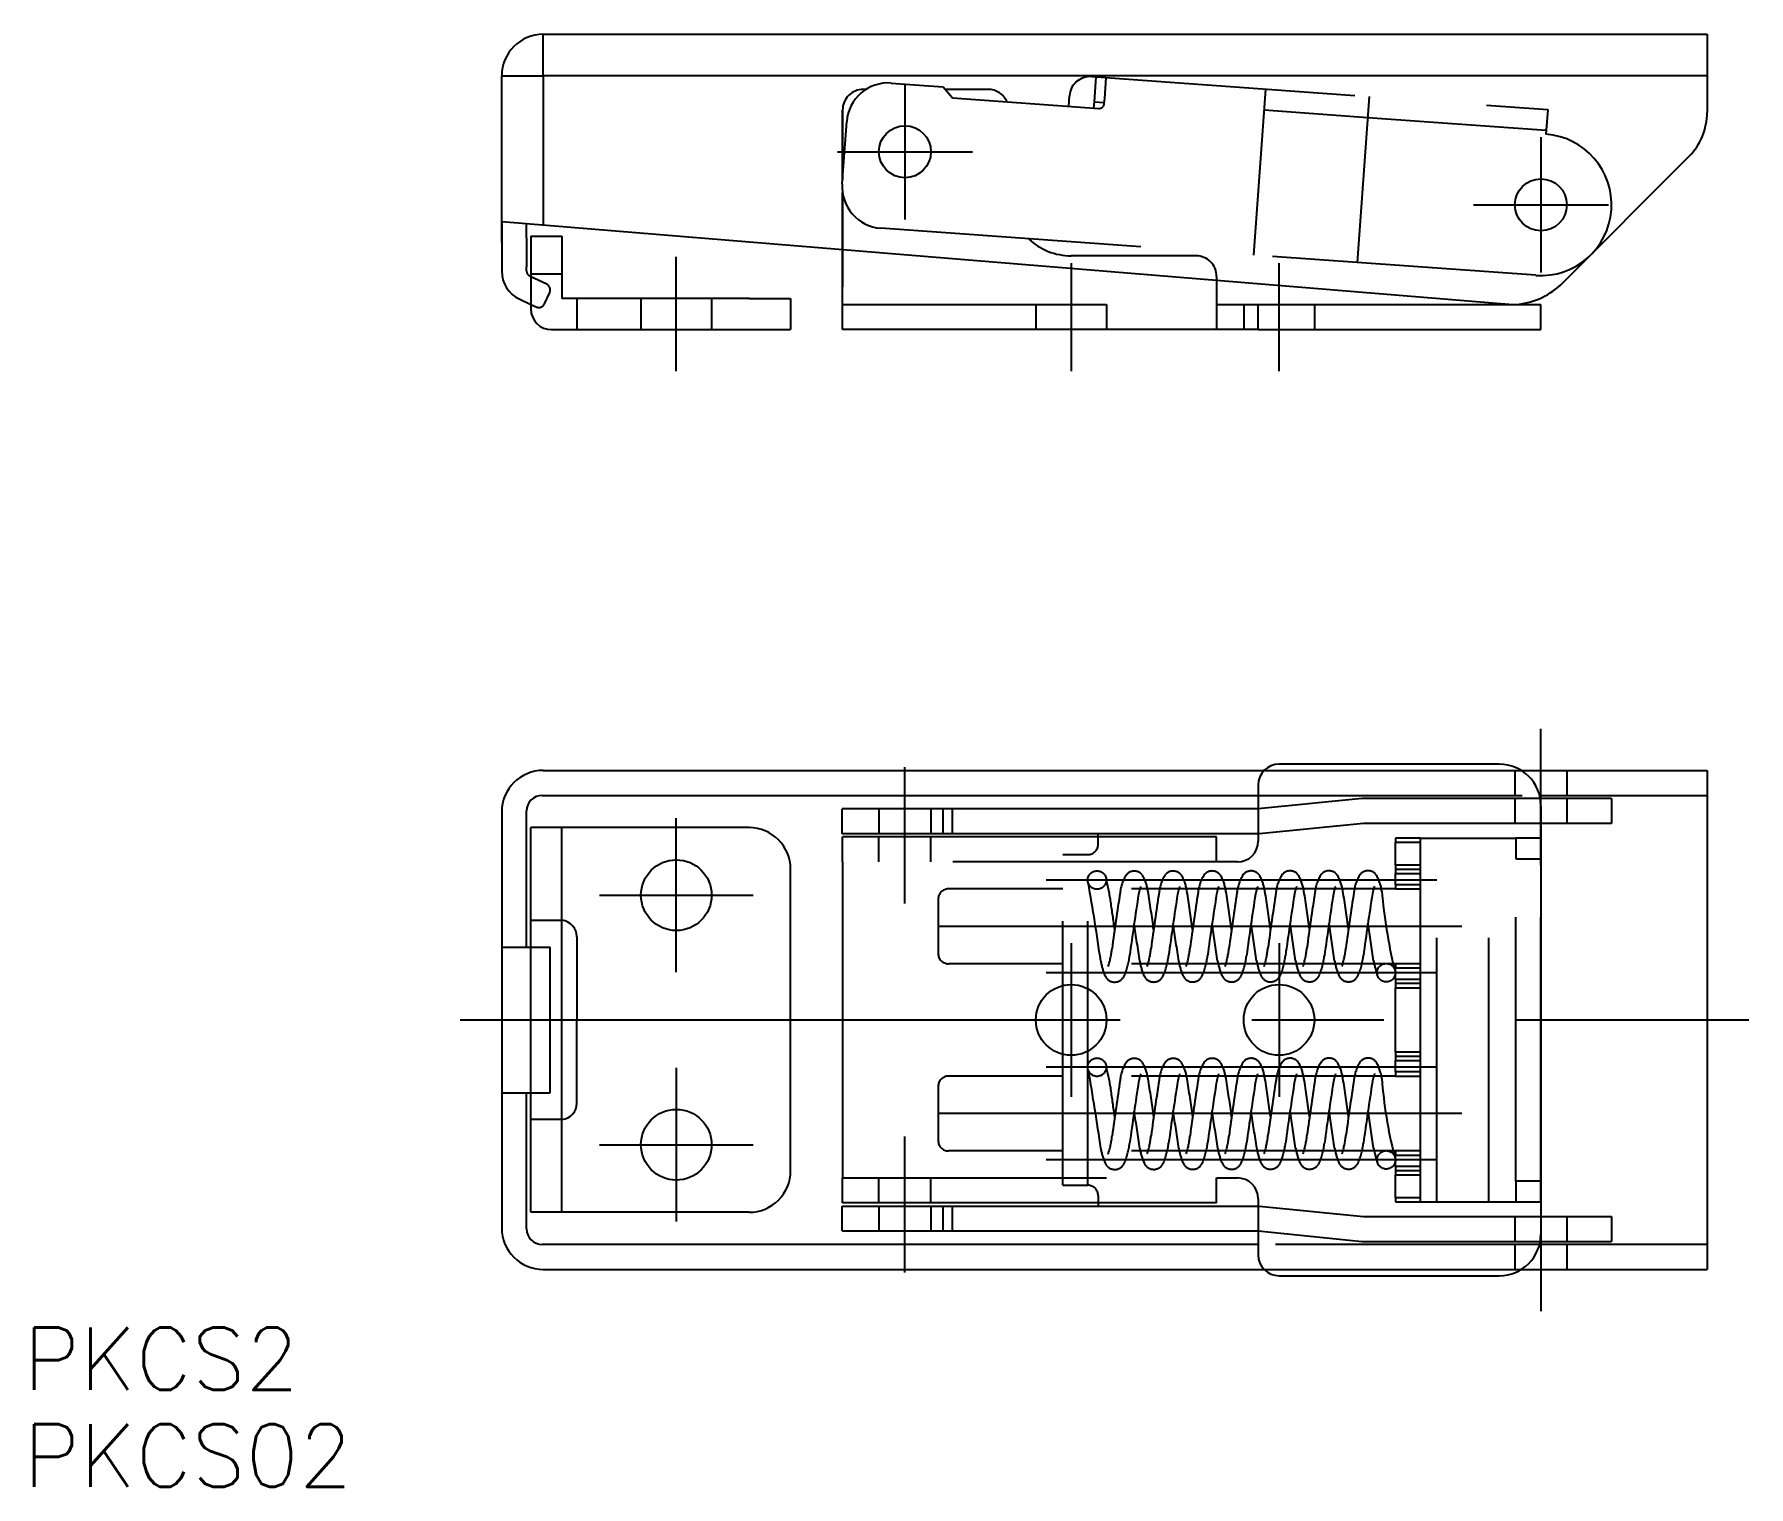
# Model space of a CAD drawing. Extents: x -49.9 to 32.6, y 47.6 to 117.4.
import ezdxf

# ---------------------------------------------------------------- set-up
doc = ezdxf.new("R2010")
doc.units = 0
for name, pattern in [('CENTER', [50.8, 31.75, -6.35, 6.35, -6.35]), ('DASHED', [19.05, 12.7, -6.35]), ('PHANTOM', [63.5, 31.75, -6.35, 6.35, -6.35, 6.35, -6.35])]:
    doc.linetypes.add(name, pattern=pattern)
doc.layers.get('0').update_dxf_attribs({"linetype": 'CONTINUOUS'})
doc.layers.add('CENTER', color=1, linetype='CENTER')
doc.styles.get("Standard").update_dxf_attribs({"font": 'txt.shx', "height": 3, "bigfont": 'bigfont.shx'})

# ---------------------------------------------------------------- blocks, each defined once
blk = doc.blocks.new('*U2')
at = {"color": 7, "linetype": 'CONTINUOUS'}
blk.add_text('PKCS2', height=3, dxfattribs=at).set_placement((-50.405, 52.211))
blk = doc.blocks.new('*U3')
at = {"color": 7, "linetype": 'CONTINUOUS'}
blk.add_text('PKCS02', height=3, dxfattribs=at).set_placement((-50.405, 47.553))

msp = doc.modelspace()

# ---------------------------------------------------------------- linework, layer by layer
at = {"color": 7, "linetype": 'CONTINUOUS'}
for p, q in [((-25.4, 115.401), (-25.4, 117.401)), ((-25.4, 117.401), (30.6, 117.401)), ((30.6, 117.401), (30.6, 113.644)), ((-27.4, 107.401), (-27.4, 115.401)), ((-27.4, 115.401), (-25.4, 115.401)), ((-25.4, 115.401), (-25.4, 108.237)), ((30.6, 115.401), (-25.4, 115.401)), ((-11, 113.752), (-11, 110.406)), ((23.554, 105.355), (29.721, 111.523)), ((-11, 103.202), (-11, 109.793)), ((-27.4, 108.401), (21.253, 104.402)), ((-27.4, 108.401), (-27.4, 106.02)), ((-26.2, 107.616), (-26.2, 108.303)), ((-26.2, 107.616), (-26.2, 106.215)), ((-26, 107.699), (-26, 104.198)), ((-26, 107.699), (-24.5, 107.699)), ((-24.5, 107.699), (-24.5, 104.698)), ((-11, 107.053), (-11, 105.252)), ((-26.2, 106.02), (-26.2, 106.215)), ((7, 105.574), (7, 103.202)), ((-26.535, 104.661), (-26, 104.411)), ((-15.5, 104.698), (-24.5, 104.698)), ((-15.5, 104.698), (-13.5, 104.698)), ((-13.5, 104.698), (-13.5, 103.198)), ((7, 104.402), (22.6, 104.402)), ((9, 103.202), (9, 104.402)), ((22.6, 103.202), (22.6, 104.402)), ((-25, 103.198), (-13.5, 103.198)), ((9, 103.202), (-11, 103.202)), ((9, 103.202), (10, 103.202)), ((10, 103.202), (20.6, 103.202)), ((20.6, 103.202), (22.6, 103.202)), ((-25.4, 82), (9.286, 82)), ((20.6, 82.3), (10, 82.3)), ((21.654, 82), (30.6, 82)), ((30.6, 82), (30.6, 58)), ((9, 81.3), (9, 78.6)), ((-26.2, 73.5), (-26.2, 80.05)), ((-25.45, 80.8), (9, 80.8)), ((-11.019, 78.95), (-11.019, 80.15)), ((8.068, 80.15), (-11.019, 80.15)), ((-6.167, 78.95), (-6.167, 80.15)), ((-5.704, 78.95), (-5.704, 80.15)), ((9, 80.15), (8.068, 80.15)), ((22.536, 80.8), (30.6, 80.8)), ((26, 80.65), (22.569, 80.65)), ((22.6, 80.3), (22.6, 59.7)), ((26, 80.65), (26, 79.45)), ((-27.4, 80), (-27.4, 73.5)), ((-15.5, 79.25), (-26, 79.25)), ((26, 79.45), (22.6, 79.45)), ((9, 78.95), (-11.019, 78.95)), ((-11, 77.6), (-11, 78.8)), ((7, 78.8), (-11, 78.8)), ((1.3, 78.8), (1.3, 78.95)), ((1.3, 78.45), (1.3, 78.8)), ((7, 77.6), (7, 78.8)), ((-11, 77.6), (-11, 62.4)), ((8, 77.6), (7, 77.6)), ((-13.5, 62.75), (-13.5, 77.25)), ((-27.4, 73.5), (-27.4, 66.5)), ((-27.4, 73.5), (-25.062, 73.5)), ((-25.062, 66.5), (-25.062, 73.5)), ((-23.781, 74), (-23.781, 70)), ((-23.781, 66), (-23.781, 70)), ((-27.4, 66.5), (-25.062, 66.5)), ((-27.4, 66.5), (-27.4, 60)), ((-26.2, 59.95), (-26.2, 66.5)), ((-11, 61.2), (-11, 62.4)), ((7, 61.2), (7, 62.4)), ((7, 62.4), (8, 62.4)), ((-11.019, 61.05), (9, 61.05)), ((-11.019, 59.85), (-11.019, 61.05)), ((7, 61.2), (-11, 61.2)), ((-6.167, 59.85), (-6.167, 61.05)), ((-5.704, 59.85), (-5.704, 61.05)), ((1.3, 61.55), (1.3, 61.05)), ((9, 61.4), (9, 58.7)), ((-15.5, 60.75), (-26, 60.75)), ((22.6, 60.55), (26, 60.55)), ((26, 60.55), (26, 59.35)), ((-11.019, 59.85), (8.975, 59.85)), ((8.975, 59.85), (9, 59.85)), ((9, 59.2), (-25.45, 59.2)), ((30.6, 59.2), (22.536, 59.2)), ((22.569, 59.35), (26, 59.35)), ((-25.4, 58), (9.286, 58)), ((21.654, 58), (30.6, 58)), ((10, 57.7), (20.6, 57.7))]:
    msp.add_line(p, q, dxfattribs=at)
at = {"color": 3, "linetype": 'DASHED'}
for p, q in [((-9.872, 114.752), (-10, 114.752)), ((-8.661, 115.056), (-6.167, 114.877)), ((-6.167, 114.877), (-5.704, 114.342)), ((-4, 114.752), (-6.06, 114.752)), ((0.986, 115.366), (22.93, 113.789)), ((1.186, 115.351), (1.1, 114.154)), ((1.186, 115.351), (1.1, 114.154)), ((1.613, 114.318), (1.684, 115.315)), ((8.791, 106.784), (9.365, 114.764)), ((-5.704, 114.342), (1.327, 113.837)), ((-0.119, 113.941), (-0.083, 114.44)), ((1.1, 114.154), (1.078, 113.855)), ((1.1, 114.154), (1.598, 114.119)), ((1.595, 114.069), (1.613, 114.318)), ((13.779, 106.426), (14.352, 114.406)), ((-11.014, 110.212), (-10.799, 113.204)), ((-11, 110.406), (-11, 113.752)), ((9.293, 113.766), (14.28, 113.408)), ((14.28, 113.408), (22.858, 112.792)), ((22.93, 113.789), (22.844, 112.593)), ((-11, 109.793), (-11, 107.053)), ((22.356, 105.81), (-9.162, 108.074)), ((6, 106.752), (0, 106.752)), ((-25.236, 105.379), (-26.027, 105.748)), ((-26, 105.888), (-24.5, 105.888)), ((7, 105.752), (7, 105.574)), ((-25.345, 104.436), (-25.091, 104.98)), ((-26, 104.411), (-25.743, 104.292)), ((-23.781, 104.698), (-23.781, 103.198)), ((-20.7, 104.698), (-20.7, 103.198)), ((-17.3, 104.698), (-17.3, 103.198)), ((-11, 104.402), (7, 104.402)), ((-1.7, 104.402), (-1.7, 103.202)), ((1.7, 104.402), (1.7, 103.202)), ((8.3, 104.402), (8.3, 103.202)), ((11.7, 104.402), (11.7, 103.202)), ((9.286, 82), (21.654, 82)), ((21.35, 82), (21.35, 80.8)), ((23.85, 82), (23.85, 80.8)), ((-9.25, 80.15), (-9.25, 78.95)), ((-6.75, 80.15), (-6.75, 78.95)), ((9, 80.8), (22.536, 80.8)), ((14, 80.65), (9, 80.15)), ((22.569, 80.65), (14, 80.65)), ((21.35, 80.65), (21.35, 79.45)), ((23.85, 80.65), (23.85, 79.45)), ((-24.5, 74.79), (-24.5, 79.25)), ((14.06, 79.45), (9.06, 78.95)), ((22.6, 79.45), (14.06, 79.45)), ((-9.25, 77.6), (-9.25, 78.8)), ((-6.75, 77.6), (-6.75, 78.8)), ((9.06, 78.95), (9, 78.95)), ((16.8, 78.75), (15.6, 78.75)), ((15.6, 78.75), (15.6, 78.55)), ((15.6, 78.55), (16.8, 78.55)), ((15.6, 77.45), (15.6, 78.55)), ((16.8, 78.55), (16.8, 78.75)), ((16.8, 78.75), (17.6, 78.75)), ((16.8, 77.45), (16.8, 78.55)), ((17.6, 61.25), (17.6, 78.75)), ((17.6, 78.75), (20.1, 78.75)), ((20.1, 61.25), (20.1, 78.75)), ((20.1, 78.75), (21.4, 78.75)), ((22.6, 78.75), (21.4, 78.75)), ((21.4, 78.75), (21.4, 77.75)), ((22.6, 77.75), (22.6, 78.75)), ((7, 77.6), (-11, 77.6)), ((-0.4, 77.95), (0.8, 77.95)), ((-0.4, 62.05), (-0.4, 77.95)), ((0.8, 62.05), (0.8, 77.95)), ((21.4, 77.75), (22.6, 77.75)), ((21.4, 62.25), (21.4, 77.75)), ((22.6, 62.25), (22.6, 77.75)), ((16.8, 77.45), (15.6, 77.45)), ((15.6, 77.45), (15.6, 77.25)), ((15.6, 77.25), (16.8, 77.25)), ((15.6, 77.25), (15.6, 77.05)), ((15.6, 77.05), (16.8, 77.05)), ((15.6, 76.5), (15.6, 77.05)), ((16.8, 77.25), (16.8, 77.45)), ((16.8, 77.05), (16.8, 77.25)), ((16.8, 76.5), (16.8, 77.05)), ((-0.4, 76.3), (-5.9, 76.3)), ((15.6, 76.3), (0.8, 76.3)), ((16.8, 76.5), (15.6, 76.5)), ((15.6, 76.5), (15.6, 76.3)), ((15.6, 76.3), (16.8, 76.3)), ((16.8, 76.3), (16.8, 76.5)), ((16.8, 72.7), (16.8, 76.3)), ((-6.4, 75.8), (-6.4, 73.2)), ((-26, 66.5), (-26, 73.5)), ((-0.4, 72.7), (-5.9, 72.7)), ((15.6, 72.7), (0.8, 72.7)), ((16.8, 72.7), (15.6, 72.7)), ((15.6, 72.7), (15.6, 72.5)), ((16.8, 72.5), (16.8, 72.7)), ((15.6, 72.5), (16.8, 72.5)), ((15.6, 71.95), (15.6, 72.5)), ((16.8, 71.95), (15.6, 71.95)), ((15.6, 71.95), (15.6, 71.75)), ((16.8, 71.95), (16.8, 72.5)), ((16.8, 71.75), (16.8, 71.95)), ((16.8, 71.75), (15.6, 71.75)), ((15.6, 71.75), (15.6, 71.55)), ((15.6, 71.55), (16.8, 71.55)), ((15.6, 68.45), (15.6, 71.55)), ((16.8, 71.55), (16.8, 71.75)), ((16.8, 68.45), (16.8, 71.55)), ((16.8, 68.45), (15.6, 68.45)), ((15.6, 68.45), (15.6, 68.25)), ((15.6, 68.25), (16.8, 68.25)), ((15.6, 68.25), (15.6, 68.05)), ((15.6, 68.05), (16.8, 68.05)), ((15.6, 67.5), (15.6, 68.05)), ((16.8, 68.25), (16.8, 68.45)), ((16.8, 68.05), (16.8, 68.25)), ((16.8, 67.5), (16.8, 68.05)), ((-0.4, 67.3), (-5.9, 67.3)), ((15.6, 67.3), (0.8, 67.3)), ((16.8, 67.5), (15.6, 67.5)), ((15.6, 67.5), (15.6, 67.3)), ((15.6, 67.3), (16.8, 67.3)), ((16.8, 67.3), (16.8, 67.5)), ((16.8, 63.7), (16.8, 67.3)), ((-6.4, 66.8), (-6.4, 64.2)), ((-24.5, 60.75), (-24.5, 65.21)), ((-0.4, 63.7), (-5.9, 63.7)), ((15.6, 63.7), (0.8, 63.7)), ((16.8, 63.7), (15.6, 63.7)), ((15.6, 63.7), (15.6, 63.5)), ((16.8, 63.5), (16.8, 63.7)), ((15.6, 63.5), (16.8, 63.5)), ((15.6, 62.95), (15.6, 63.5)), ((16.8, 62.95), (15.6, 62.95)), ((15.6, 62.95), (15.6, 62.75)), ((16.8, 62.75), (15.6, 62.75)), ((15.6, 62.75), (15.6, 62.55)), ((16.8, 62.95), (16.8, 63.5)), ((16.8, 62.75), (16.8, 62.95)), ((16.8, 62.55), (16.8, 62.75)), ((-11, 62.4), (7, 62.4)), ((-9.25, 61.2), (-9.25, 62.4)), ((-6.75, 61.2), (-6.75, 62.4)), ((-0.4, 62.05), (0.8, 62.05)), ((15.6, 62.55), (16.8, 62.55)), ((15.6, 61.45), (15.6, 62.55)), ((16.8, 61.45), (16.8, 62.55)), ((22.6, 62.25), (21.4, 62.25)), ((21.4, 62.25), (21.4, 61.25)), ((22.6, 61.25), (22.6, 62.25)), ((-9.25, 61.05), (-9.25, 59.85)), ((-6.75, 61.05), (-6.75, 59.85)), ((9, 61.05), (9.06, 61.05)), ((9.06, 61.05), (14.06, 60.55)), ((16.8, 61.45), (15.6, 61.45)), ((15.6, 61.45), (15.6, 61.25)), ((15.6, 61.25), (16.8, 61.25)), ((16.8, 61.25), (16.8, 61.45)), ((16.8, 61.25), (17.6, 61.25)), ((17.6, 61.25), (20.1, 61.25)), ((20.1, 61.25), (21.4, 61.25)), ((21.4, 61.25), (22.6, 61.25)), ((14.06, 60.55), (22.6, 60.55)), ((21.35, 60.55), (21.35, 59.35)), ((23.85, 60.55), (23.85, 59.35)), ((9, 59.85), (14, 59.35)), ((22.536, 59.2), (9, 59.2)), ((14, 59.35), (22.569, 59.35)), ((21.35, 59.2), (21.35, 58)), ((23.85, 59.2), (23.85, 58)), ((9.286, 58), (21.654, 58))]:
    msp.add_line(p, q, dxfattribs=at)
at = {"color": 7, "linetype": 'CONTINUOUS'}
for centre, radius in [((-8, 111.752), 1.25), ((22.6, 109.201), 1.25), ((-19, 76), 1.7), ((0, 70), 1.7), ((10, 70), 1.7), ((-19, 64), 1.7)]:
    msp.add_circle(centre, radius, dxfattribs=at)
at = {"color": 3, "linetype": 'DASHED'}
for centre in [(1.243, 76.728), (15.157, 72.272), (1.243, 67.728), (15.157, 63.271)]:
    msp.add_circle(centre, 0.443, dxfattribs=at)
at = {"color": 7, "linetype": 'CONTINUOUS'}
for centre, radius, start, end in [((-25.4, 115.401), 2, 90, 180), ((27.6, 113.644), 3, 315, 0), ((-25.9, 106.02), 1.5, 180, 244.96337), ((-25.9, 106.02), 0.3, 180, 244.96337), ((21.143, 107.925), 3.524, 271.71596, 313.17786), ((-25, 104.198), 1, 180, 270), ((-25.4, 80), 2, 90, 180), ((10, 81.3), 1, 90, 180), ((20.6, 80.3), 2, 0, 90), ((-25.45, 80.05), 0.75, 90, 180), ((-15.5, 77.25), 2, 0, 90), ((8, 78.6), 1, 270, 0), ((-15.5, 62.75), 2, 270, 0), ((8, 61.4), 1, 0, 90), ((-25.4, 60), 2, 180, 270), ((-25.45, 59.95), 0.75, 180, 270), ((20.6, 59.7), 2, 270, 0), ((10, 58.7), 1, 180, 270)]:
    msp.add_arc(centre, radius, start, end, dxfattribs=at)
at = {"color": 3, "linetype": 'DASHED'}
for centre, radius, start, end in [((-10, 113.752), 1, 90, 180), ((-8.804, 113.061), 2, 85.89162, 175.89162), ((-4, 113.752), 1, 23.68164, 90), ((0.914, 114.368), 1, 85.89162, 175.89162), ((1.345, 114.087), 0.25, 265.89162, 355.89162), ((22.6, 109.201), 3.4, 265.89162, 85.89162), ((-9.019, 110.069), 2, 175.89162, 265.89162), ((0, 109.752), 3, 226.86679, 270), ((6, 105.752), 1, 0, 90), ((-25.362, 105.107), 0.3, 334.96337, 64.96337), ((-25.616, 104.563), 0.3, 244.96337, 334.96337), ((0.8, 78.45), 0.5, 270, 0), ((-5.9, 75.8), 0.5, 90, 180), ((-5.9, 73.2), 0.5, 180, 270), ((-5.9, 66.8), 0.5, 90, 180), ((-5.9, 64.2), 0.5, 180, 270), ((0.8, 61.55), 0.5, 0, 90)]:
    msp.add_arc(centre, radius, start, end, dxfattribs=at)
at = {"color": 3, "linetype": 'PHANTOM'}
for centre, radius, start, end in [((-7.91, 74.273), 9.915, 8.04761, 14.67424), ((4.304, 75.918), 1.962, 147.09584, 174.12126), ((3.032, 76.666), 0.492, 32.84821, 139.74263), ((1.518, 75.869), 2.201, 8.19657, 28.89434), ((6.179, 75.92), 1.962, 147.09584, 174.12126), ((4.907, 76.669), 0.492, 32.84821, 139.74263), ((3.393, 75.872), 2.201, 8.19657, 28.89434), ((8.054, 75.923), 1.962, 147.09584, 174.12126), ((6.782, 76.671), 0.492, 32.84821, 139.74263), ((5.268, 75.874), 2.201, 8.19657, 28.89434), ((9.929, 75.926), 1.962, 147.09584, 174.12126), ((8.657, 76.674), 0.492, 32.84821, 139.74263), ((7.143, 75.877), 2.201, 8.19657, 28.89434), ((11.804, 75.928), 1.962, 147.09584, 174.12126), ((10.532, 76.677), 0.492, 32.84821, 139.74263), ((9.018, 75.88), 2.201, 8.19657, 28.89434), ((13.679, 75.931), 1.962, 147.09584, 174.12126), ((12.407, 76.679), 0.492, 32.84821, 139.74263), ((10.893, 75.882), 2.201, 8.19657, 28.89434), ((15.555, 75.934), 1.962, 147.09584, 174.12126), ((14.282, 76.682), 0.492, 32.84821, 139.74263), ((12.768, 75.885), 2.201, 8.19657, 28.89434), ((-95.834, 59.236), 98.2, 7.95418, 10.1854), ((171.174, 50.4), 170.769, 171.33785, 172.24753), ((180.087, 48.669), 178.95, 171.20068, 172.16107), ((5.728, 75.578), 2.529, 160.74254, 169.39376), ((-47.87, 67.627), 52.272, 7.39196, 9.42077), ((173.049, 50.402), 170.769, 171.33785, 172.24753), ((181.962, 48.672), 178.95, 171.20068, 172.16107), ((7.604, 75.581), 2.529, 160.74254, 169.39376), ((-45.995, 67.629), 52.272, 7.39196, 9.42077), ((174.924, 50.405), 170.769, 171.33785, 172.24753), ((183.837, 48.674), 178.95, 171.20068, 172.16107), ((9.479, 75.584), 2.529, 160.74254, 169.39376), ((-44.12, 67.632), 52.272, 7.39196, 9.42077), ((176.799, 50.408), 170.769, 171.33785, 172.24753), ((185.712, 48.677), 178.95, 171.20068, 172.16107), ((11.354, 75.586), 2.529, 160.74254, 169.39376), ((-42.245, 67.635), 52.272, 7.39196, 9.42077), ((178.674, 50.41), 170.769, 171.33785, 172.24753), ((187.587, 48.68), 178.95, 171.20068, 172.16107), ((13.229, 75.589), 2.529, 160.74254, 169.39376), ((-40.37, 67.637), 52.272, 7.39196, 9.42077), ((180.549, 50.413), 170.769, 171.33785, 172.24753), ((189.462, 48.682), 178.95, 171.20068, 172.16107), ((15.104, 75.591), 2.529, 160.74254, 169.39376), ((-38.495, 67.64), 52.272, 7.39196, 9.42077), ((182.424, 50.416), 170.769, 171.33785, 172.24753), ((191.337, 48.685), 178.95, 171.20068, 172.16107), ((16.979, 75.594), 2.529, 160.74254, 169.39376), ((42.691, 78.688), 27.855, 185.12691, 192.80685), ((-18285.997, -2496.389), 18467.889, 8.0015809, 8.0056915), ((-93.959, 59.239), 98.2, 7.95418, 9.01211), ((-92.083, 59.242), 98.2, 7.95418, 9.01211), ((-90.208, 59.244), 98.2, 7.95418, 9.01211), ((-88.333, 59.247), 98.2, 7.95418, 9.01211), ((-86.458, 59.249), 98.2, 7.95418, 9.01211), ((-84.583, 59.252), 98.2, 7.95418, 9.01211), ((-82.708, 59.255), 98.2, 7.95418, 9.01211), ((-2.101, 73.843), 4.086, 341.73828, 354.27094), ((-0.225, 73.846), 4.086, 341.73828, 354.27094), ((1.65, 73.849), 4.086, 341.73828, 354.27094), ((3.525, 73.851), 4.086, 341.73828, 354.27094), ((5.4, 73.854), 4.086, 341.73828, 354.27094), ((7.275, 73.856), 4.086, 341.73828, 354.27094), ((9.15, 73.859), 4.086, 341.73828, 354.27094), ((4.325, 73.308), 2.944, 189.43749, 203.67605), ((-0.634, 73.486), 3.468, 336.66767, 353.19921), ((6.2, 73.311), 2.944, 189.43749, 203.67605), ((1.241, 73.489), 3.468, 336.66767, 353.19921), ((8.075, 73.313), 2.944, 189.43749, 203.67605), ((3.116, 73.492), 3.468, 336.66767, 353.19921), ((9.951, 73.316), 2.944, 189.43749, 203.67605), ((4.991, 73.494), 3.468, 336.66767, 353.19921), ((11.826, 73.319), 2.944, 189.43749, 203.67605), ((6.866, 73.497), 3.468, 336.66767, 353.19921), ((13.701, 73.321), 2.944, 189.43749, 203.67605), ((8.741, 73.5), 3.468, 336.66767, 353.19921), ((15.576, 73.324), 2.944, 189.43749, 203.67605), ((10.616, 73.502), 3.468, 336.66767, 353.19921), ((19.669, 73.838), 5.218, 190.98967, 198.84734), ((2.092, 72.325), 0.504, 203.30417, 335.09628), ((3.967, 72.328), 0.504, 203.30417, 335.09628), ((5.843, 72.331), 0.504, 203.30417, 335.09628), ((7.718, 72.333), 0.504, 203.30417, 335.09628), ((9.593, 72.336), 0.504, 203.30417, 335.09628), ((11.468, 72.339), 0.504, 203.30417, 335.09628), ((13.343, 72.341), 0.504, 203.30417, 335.09628), ((-7.906, 65.263), 9.915, 8.04761, 14.67424), ((4.307, 66.908), 1.962, 147.09584, 174.12126), ((3.035, 67.656), 0.492, 32.84821, 139.74263), ((1.521, 66.859), 2.201, 8.19657, 28.89434), ((6.182, 66.91), 1.962, 147.09584, 174.12126), ((4.91, 67.658), 0.492, 32.84821, 139.74263), ((3.396, 66.861), 2.201, 8.19657, 28.89434), ((8.057, 66.913), 1.962, 147.09584, 174.12126), ((6.785, 67.661), 0.492, 32.84821, 139.74263), ((5.271, 66.864), 2.201, 8.19657, 28.89434), ((9.933, 66.915), 1.962, 147.09584, 174.12126), ((8.66, 67.664), 0.492, 32.84821, 139.74263), ((7.146, 66.867), 2.201, 8.19657, 28.89434), ((11.808, 66.918), 1.962, 147.09584, 174.12126), ((10.536, 67.666), 0.492, 32.84821, 139.74263), ((9.021, 66.869), 2.201, 8.19657, 28.89434), ((13.683, 66.921), 1.962, 147.09584, 174.12126), ((12.411, 67.669), 0.492, 32.84821, 139.74263), ((10.897, 66.872), 2.201, 8.19657, 28.89434), ((15.558, 66.923), 1.962, 147.09584, 174.12126), ((14.286, 67.672), 0.492, 32.84821, 139.74263), ((12.772, 66.875), 2.201, 8.19657, 28.89434), ((-95.83, 50.226), 98.2, 7.95418, 10.1854), ((171.177, 41.389), 170.769, 171.33785, 172.24753), ((180.09, 39.659), 178.95, 171.20068, 172.16107), ((5.732, 66.568), 2.529, 160.74254, 169.39376), ((-47.867, 58.616), 52.272, 7.39196, 9.42077), ((173.052, 41.392), 170.769, 171.33785, 172.24753), ((181.965, 39.661), 178.95, 171.20068, 172.16107), ((7.607, 66.571), 2.529, 160.74254, 169.39376), ((-45.992, 58.619), 52.272, 7.39196, 9.42077), ((174.927, 41.395), 170.769, 171.33785, 172.24753), ((183.84, 39.664), 178.95, 171.20068, 172.16107), ((9.482, 66.573), 2.529, 160.74254, 169.39376), ((-44.117, 58.622), 52.272, 7.39196, 9.42077), ((176.802, 41.397), 170.769, 171.33785, 172.24753), ((185.715, 39.667), 178.95, 171.20068, 172.16107), ((11.357, 66.576), 2.529, 160.74254, 169.39376), ((-42.242, 58.624), 52.272, 7.39196, 9.42077), ((178.677, 41.4), 170.769, 171.33785, 172.24753), ((187.59, 39.669), 178.95, 171.20068, 172.16107), ((13.232, 66.579), 2.529, 160.74254, 169.39376), ((-40.367, 58.627), 52.272, 7.39196, 9.42077), ((180.552, 41.403), 170.769, 171.33785, 172.24753), ((189.465, 39.672), 178.95, 171.20068, 172.16107), ((15.107, 66.581), 2.529, 160.74254, 169.39376), ((-38.492, 58.63), 52.272, 7.39196, 9.42077), ((182.427, 41.405), 170.769, 171.33785, 172.24753), ((191.34, 39.675), 178.95, 171.20068, 172.16107), ((16.982, 66.584), 2.529, 160.74254, 169.39376), ((35.398, 68.587), 20.496, 183.91133, 194.43964), ((-18285.994, -2505.399), 18467.889, 8.0015642, 8.0056915), ((-93.955, 50.229), 98.2, 7.95418, 9.01211), ((-92.08, 50.231), 98.2, 7.95418, 9.01211), ((-90.205, 50.234), 98.2, 7.95418, 9.01211), ((-88.33, 50.237), 98.2, 7.95418, 9.01211), ((-86.455, 50.239), 98.2, 7.95418, 9.01211), ((-84.58, 50.242), 98.2, 7.95418, 9.01211), ((-82.705, 50.244), 98.2, 7.95418, 9.01211), ((-2.097, 64.833), 4.086, 341.73828, 354.27094), ((-0.222, 64.836), 4.086, 341.73828, 354.27094), ((1.653, 64.838), 4.086, 341.73828, 354.27094), ((3.528, 64.841), 4.086, 341.73828, 354.27094), ((5.403, 64.843), 4.086, 341.73828, 354.27094), ((7.278, 64.846), 4.086, 341.73828, 354.27094), ((9.153, 64.849), 4.086, 341.73828, 354.27094), ((4.329, 64.298), 2.944, 189.43749, 203.67605), ((-0.631, 64.476), 3.468, 336.66767, 353.19921), ((6.204, 64.3), 2.944, 189.43749, 203.67605), ((1.244, 64.479), 3.468, 336.66767, 353.19921), ((8.079, 64.303), 2.944, 189.43749, 203.67605), ((3.119, 64.481), 3.468, 336.66767, 353.19921), ((9.954, 64.306), 2.944, 189.43749, 203.67605), ((4.994, 64.484), 3.468, 336.66767, 353.19921), ((11.829, 64.308), 2.944, 189.43749, 203.67605), ((6.869, 64.487), 3.468, 336.66767, 353.19921), ((13.704, 64.311), 2.944, 189.43749, 203.67605), ((8.744, 64.489), 3.468, 336.66767, 353.19921), ((15.579, 64.314), 2.944, 189.43749, 203.67605), ((10.619, 64.492), 3.468, 336.66767, 353.19921), ((19.785, 64.854), 5.334, 191.03342, 198.73779), ((2.096, 63.315), 0.504, 203.30417, 335.09628), ((3.971, 63.318), 0.504, 203.30417, 335.09628), ((5.846, 63.32), 0.504, 203.30417, 335.09628), ((7.721, 63.323), 0.504, 203.30417, 335.09628), ((9.596, 63.326), 0.504, 203.30417, 335.09628), ((11.471, 63.328), 0.504, 203.30417, 335.09628), ((13.346, 63.331), 0.504, 203.30417, 335.09628)]:
    msp.add_arc(centre, radius, start, end, dxfattribs=at)
at = {"layer": 'CENTER', "color": 1, "linetype": 'CENTER'}
for p, q in [((-8, 115.002), (-8, 108.502)), ((22.6, 112.451), (22.6, 105.951)), ((-11.25, 111.752), (-4.75, 111.752)), ((19.35, 109.201), (25.85, 109.201)), ((-19, 101.198), (-19, 106.698)), ((0, 106.402), (0, 101.202)), ((10, 101.202), (10, 106.402)), ((22.6, 77.45), (22.6, 84)), ((-8, 75.6), (-8, 82.15)), ((-19, 72.3), (-19, 79.7)), ((17.6, 76.728), (-1.2, 76.728)), ((-22.7, 76), (-15.3, 76)), ((18.8, 74.5), (-6.4, 74.5)), ((0, 73.7), (0, 66.3)), ((10, 73.7), (10, 66.3)), ((17.6, 72.272), (-1.2, 72.272)), ((-29.4, 70), (32.6, 70)), ((-19, 67.7), (-19, 60.3)), ((17.6, 67.728), (-1.2, 67.728)), ((18.8, 65.5), (-6.4, 65.5)), ((-8, 57.85), (-8, 64.4)), ((-22.7, 64), (-15.3, 64)), ((17.6, 63.272), (-1.2, 63.272)), ((22.6, 62.55), (22.6, 56))]:
    msp.add_line(p, q, dxfattribs=at)
at = {"layer": 'CENTER', "color": 7, "linetype": 'CONTINUOUS'}
for p, q in [((-26, 73.5), (-26, 79.25)), ((-24.5, 74.79), (-26, 74.79)), ((-24.5, 65.21), (-24.5, 74.79)), ((-26, 60.75), (-26, 66.5)), ((-24.5, 65.21), (-26, 65.21))]:
    msp.add_line(p, q, dxfattribs=at)
for centre, start, end in [((-24.589, 73.987), 0.94317, 83.67006), ((-24.589, 66.013), 276.32994, 359.05683)]:
    msp.add_arc(centre, 0.809, start, end, dxfattribs=at)

# ---------------------------------------------------------------- block references
at = {"color": 7, "linetype": 'CONTINUOUS'}
for name in ['*U2', '*U3']:
    msp.add_blockref(name, (0, 0), dxfattribs=at)

doc.saveas('drawing.dxf')
